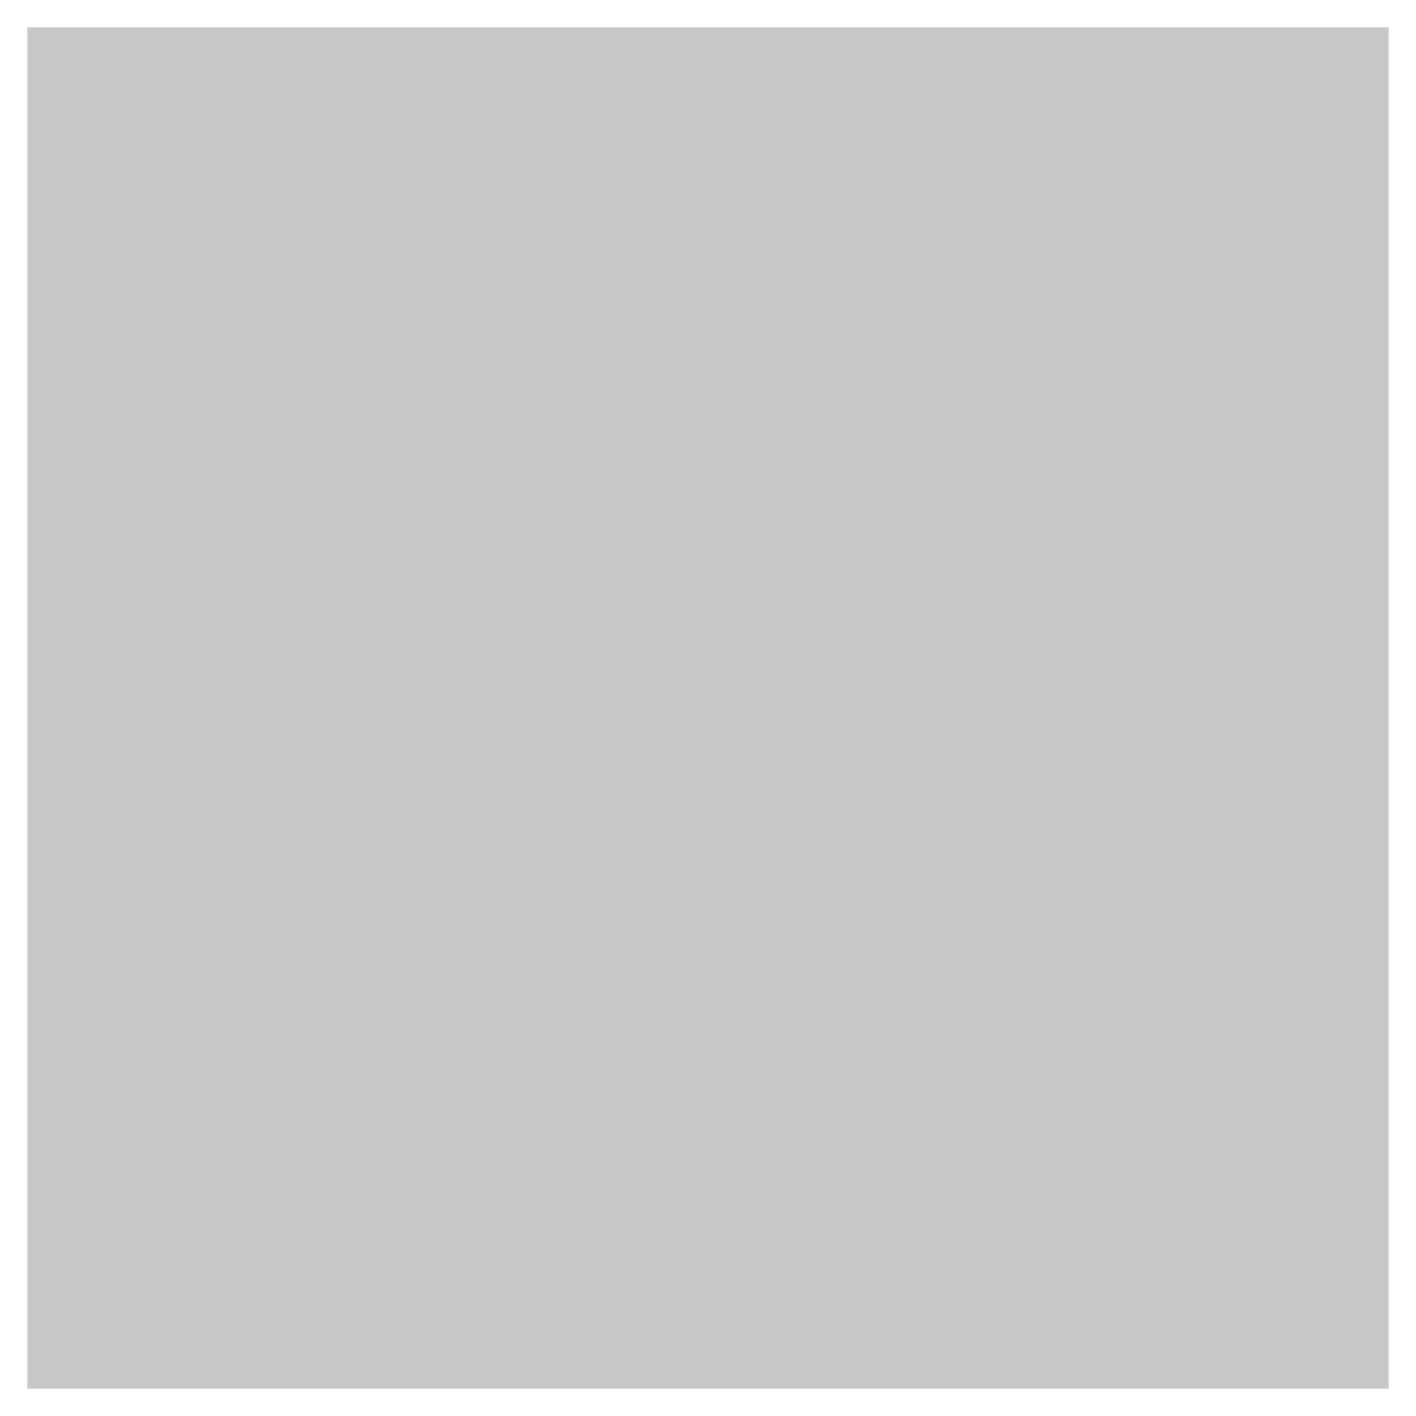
# Model space of a CAD drawing. Extents: x 0 to 10, y 0 to 10.
import ezdxf

# ---------------------------------------------------------------- set-up
doc = ezdxf.new("R2010")
doc.units = 0

msp = doc.modelspace()

# ---------------------------------------------------------------- linework, layer by layer
msp.add_solid([(0, 0), (10, 0), (0, 10), (10, 10)])

doc.saveas('drawing.dxf')
